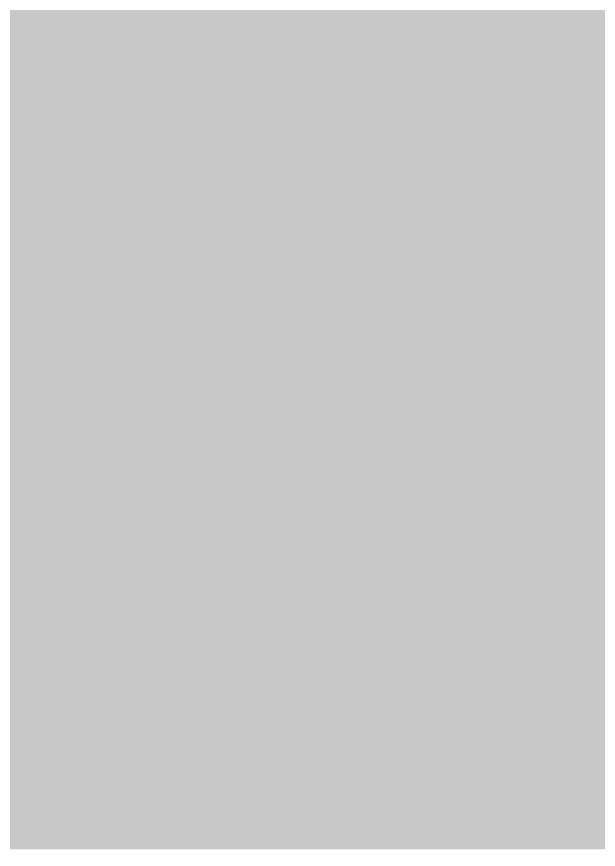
# Model space of a CAD drawing. Header units: inches. Extents: x -4169 to -1846, y 9706 to 12377.
# Drawn here: x -3265.09183 to -3265.089049, y 10468.414396 to 10468.418375 of the extents above; entities that cross this region are included whole.
import ezdxf

# ---------------------------------------------------------------- set-up
doc = ezdxf.new("R2010")
doc.units = ezdxf.units.IN
doc.header["$MEASUREMENT"] = 0
doc.layers.add('A-CLNG-PATT-1', color=252, linetype='Continuous', lineweight=18)
doc.layers.add('I-WALL-2', color=2, linetype='Continuous', lineweight=5)

msp = doc.modelspace()

# ---------------------------------------------------------------- hatches: boundary and pattern name
at = {"layer": 'A-CLNG-PATT-1'}
h = msp.add_hatch(dxfattribs=at)
h.set_pattern_fill('FP_28', color=256, style=0, pattern_type=2)
h.set_pattern_definition([(108.435, (4.16, 0), (-16.000521, 32.0003383), [6.072, -44.525]), (139.399, (2.24, 5.76), (-96.00016541, 79.9998798), [2.95, -144.562]), (136.848, (16, 7.68), (-240.00202852, 223.9982064), [7.018, -343.889]), (109.983, (10.88, 12.48), (-47.99971113, 127.99986808), [3.746, -183.53]), (90, (9.6, 0), (-16, 16), [3.2, -12.8]), (118.443, (9.6, 3.2), (112.0002199, -207.99937941), [8.734, -427.981]), (84.289, (5.44, 10.88), (-16.00092206, -143.99947947), [3.216, -157.582]), (129.806, (5.76, 14.08), (64.00060153, -80.0001644), [2.499, -122.465])])
h.paths.add_polyline_path([(-3284.2922682, 10406.1893961), (-3265.3422682, 10406.1893961), (-3265.3422682, 10449.1643961), (-3284.2922682, 10449.1643961), (-3284.2922682, 10409.9963236)], flags=0)
h.paths.add_polyline_path([(-3265.0922682, 10406.1893961), (-3226.9422682, 10406.1893961), (-3226.9422682, 10468.4143961), (-3262.7737367, 10468.4143961), (-3262.7737367, 10468.1643961), (-3264.7737367, 10468.1643961), (-3264.7737367, 10468.4143961), (-3265.0922682, 10468.4143961), (-3265.0922682, 10409.9963236)], flags=0)
h.paths.add_polyline_path([(-3226.6922682, 10406.1893961), (-3207.7422682, 10406.1893961), (-3207.7422682, 10450.4143961), (-3208.4487367, 10450.4143961), (-3208.4487367, 10468.4143961), (-3224.7737367, 10468.4143961), (-3224.7737367, 10468.1643961), (-3226.6922682, 10468.1643961), (-3226.6922682, 10409.9963236)], flags=0)
at = {"layer": 'I-WALL-2'}
h = msp.add_hatch(color=256, dxfattribs=at)
h.paths.add_polyline_path([(-3265.6737367, 10468.4143961), (-3264.7737367, 10468.4143961), (-3264.7737367, 10468.9143961), (-3265.6737367, 10468.9143961)], flags=0)
h.paths.add_polyline_path([(-3210.9392143, 10468.4143961), (-3208.4487367, 10468.4143961), (-3208.4630224, 10468.9143961), (-3224.7737367, 10468.9143961), (-3224.7737367, 10468.4143961)], flags=0)

doc.saveas('drawing.dxf')
